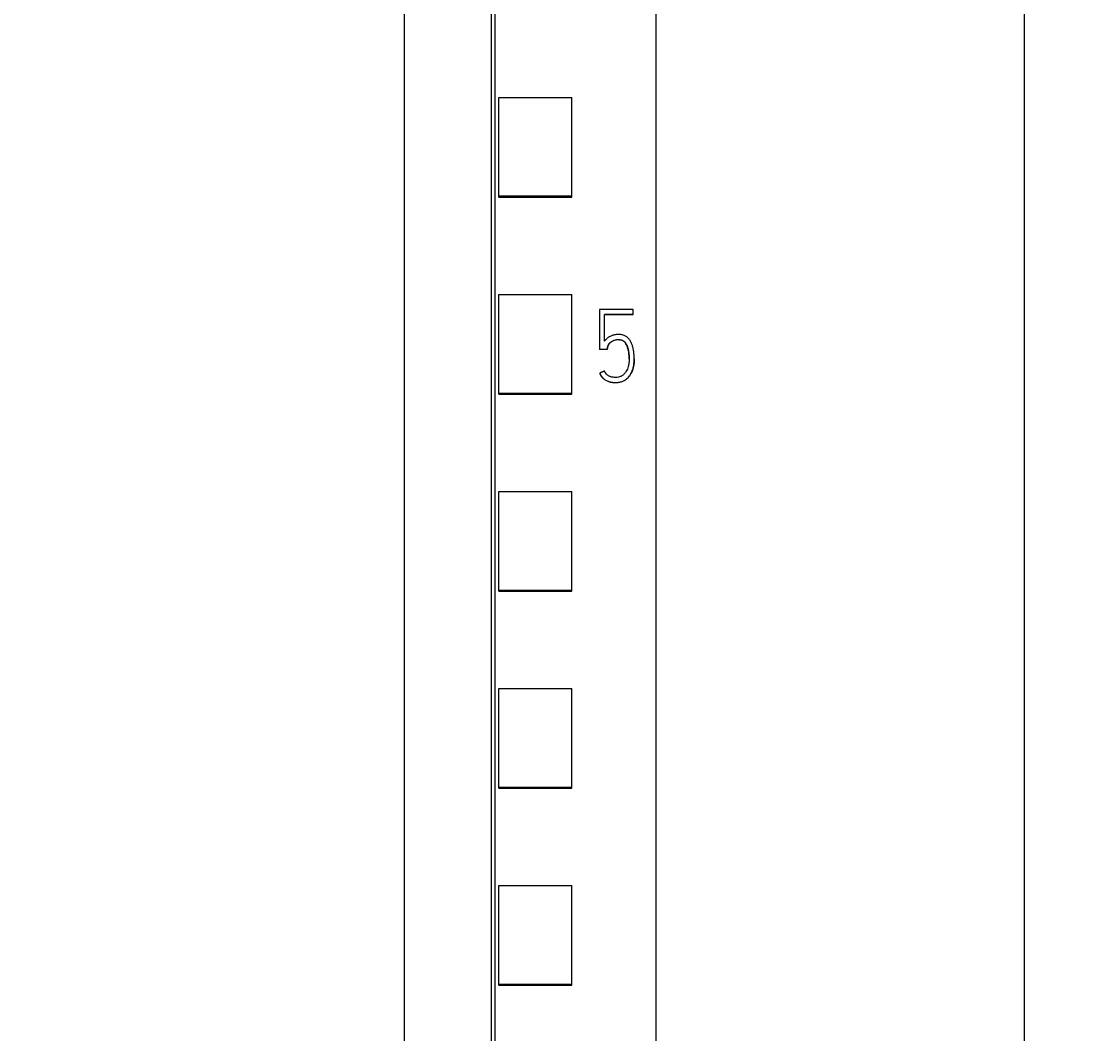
# Model space of a CAD drawing. Header units: millimetres. Extents: x 0 to 594, y 0 to 420.
# Drawn here: x 274.74 to 303.74, y 320.41 to 348.17 of the extents above; entities that cross this region are included whole.
import ezdxf

# ---------------------------------------------------------------- set-up
doc = ezdxf.new("R2010")
doc.units = ezdxf.units.MM
doc.layers.add('1', color=7, linetype='Continuous')
doc.layers.add('106', color=7, linetype='Continuous')
doc.styles.add('latin_extended', font='simplex.shx')
doc.dimstyles.get("Standard").update_dxf_attribs({"dimtxt": 0.18, "dimasz": 0.18, "dimexe": 0.18, "dimexo": 0.0625, "dimgap": 0.09, "dimtad": 0, "dimtih": 1, "dimtoh": 1, "dimdec": 4, "dimzin": 0, "dimdsep": 46, "dimtxsty": 'Standard', "dimcen": 0.09, "dimadec": 0, "dimazin": 0, "dimtfac": 1, "dimtdec": 4, "dimtofl": 0, "dimtmove": 0, "dimatfit": 3, "dimfxl": 1, "dimtolj": 1, "dimtzin": 0, "dimarcsym": 0})

# ---------------------------------------------------------------- blocks, each defined once
blk = doc.blocks.new('_U1')
at = {"layer": '106', "color": 7, "lineweight": 13}
for p, q in [((287.140422, 378.20148), (303.740362, 378.20148)), ((302.240362, 378.20148), (302.240362, 231.20148)), ((290.541157, 231.20148), (303.740362, 231.20148))]:
    blk.add_line(p, q, dxfattribs=at)
at = {"layer": '106', "color": 7, "lineweight": 25}
for points in [[(302.240362, 378.20148), (302.701145, 374.701482), (301.779578, 374.701478)], [(302.240362, 231.20148), (301.779578, 234.701478), (302.701145, 234.701482)]]:
    blk.add_solid(points, dxfattribs=at)
at = {"layer": '106', "color": 7, "linetype": 'Continuous', "lineweight": 18, "insert": (301.854809, 301.777138), "char_height": 3.5, "attachment_point": 7, "rotation": 90, "line_spacing_factor": 0.963855, "style": 'latin_extended'}
blk.add_mtext('\\W0.6447;147', dxfattribs=at)

msp = doc.modelspace()

# ---------------------------------------------------------------- linework, layer by layer
at = {"layer": '1', "color": 7, "linetype": 'Continuous', "lineweight": 13}
for p, q in [((292.14, 365.882), (292.14, 252.464)), ((287.74, 254.786), (287.74, 363.601)), ((287.84, 343.38), (287.84, 346.082)), ((287.84, 346.082), (289.84, 346.082)), ((289.84, 343.38), (289.84, 346.082)), ((287.84, 343.38), (289.84, 343.38)), ((287.84, 343.35), (287.84, 343.38)), ((289.84, 343.35), (289.84, 343.38)), ((287.84, 343.35), (289.84, 343.35)), ((287.84, 337.978), (287.84, 340.681)), ((287.84, 340.681), (289.84, 340.681)), ((289.84, 337.978), (289.84, 340.681)), ((290.599, 340.272), (290.599, 339.177)), ((291.523, 340.272), (290.599, 340.272)), ((291.523, 340.134), (291.523, 340.272)), ((290.738, 339.399), (290.738, 340.134)), ((290.738, 340.134), (291.523, 340.134)), ((291.523, 340.127), (290.738, 340.127)), ((291.523, 340.134), (291.523, 340.127)), ((290.599, 339.177), (290.599, 339.171)), ((290.599, 339.177), (290.81, 339.177)), ((290.81, 339.171), (290.599, 339.171)), ((290.81, 339.177), (290.81, 339.171)), ((291.551, 338.913), (291.551, 338.919)), ((290.605, 338.523), (290.605, 338.516)), ((287.84, 337.978), (289.84, 337.978)), ((287.84, 337.951), (287.84, 337.978)), ((287.84, 337.951), (289.84, 337.951)), ((289.84, 337.951), (289.84, 337.978)), ((287.84, 332.577), (287.84, 335.279)), ((287.84, 335.279), (289.84, 335.279)), ((289.84, 332.577), (289.84, 335.279)), ((287.84, 332.551), (287.84, 332.577)), ((287.84, 332.577), (289.84, 332.577)), ((287.84, 332.551), (289.84, 332.551)), ((289.84, 332.551), (289.84, 332.577)), ((287.84, 327.175), (287.84, 329.877)), ((287.84, 329.877), (289.84, 329.877)), ((289.84, 327.175), (289.84, 329.877)), ((287.84, 327.175), (289.84, 327.175)), ((287.84, 327.151), (287.84, 327.175)), ((287.84, 327.151), (289.84, 327.151)), ((289.84, 327.151), (289.84, 327.175)), ((287.84, 321.774), (287.84, 324.476)), ((287.84, 324.476), (289.84, 324.476)), ((289.84, 321.774), (289.84, 324.476)), ((287.84, 321.751), (287.84, 321.774)), ((287.84, 321.774), (289.84, 321.774)), ((287.84, 321.751), (289.84, 321.751)), ((289.84, 321.751), (289.84, 321.774))]:
    msp.add_line(p, q, dxfattribs=at)
for points, knots in [([(287.64, 254.501), (287.64, 257.842), (287.64, 265.807), (287.64, 278.446), (287.64, 293.933), (287.64, 308.227), (287.64, 322.437), (287.64, 337.003), (287.64, 351.173), (287.64, 360.743), (287.64, 363.787)], [0, 0, 0, 0, 0.091483, 0.21812, 0.346206, 0.515858, 0.610111, 0.736264, 0.916066, 1, 1, 1, 1]), ([(285.24, 360.722), (285.24, 358.699), (285.24, 350.15), (285.24, 337.003), (285.24, 322.437), (285.24, 308.227), (285.24, 293.933), (285.24, 278.446), (285.24, 265.688), (285.24, 256.806), (285.24, 252.549), (285.24, 251.751)], [0, 0, 0, 0, 0.055935, 0.236292, 0.362833, 0.457376, 0.627551, 0.756032, 0.883059, 0.978086, 1, 1, 1, 1]), ([(290.605, 338.523), (290.617, 338.496), (290.631, 338.471), (290.655, 338.435), (290.663, 338.423), (290.682, 338.401), (290.692, 338.391), (290.714, 338.371), (290.725, 338.362), (290.748, 338.345), (290.76, 338.337), (290.785, 338.322), (290.798, 338.315), (290.824, 338.303), (290.838, 338.297), (290.866, 338.288), (290.88, 338.284), (290.908, 338.277), (290.922, 338.274), (290.951, 338.271), (290.966, 338.269), (290.988, 338.268), (290.995, 338.268), (291.01, 338.267), (291.017, 338.266), (291.039, 338.266), (291.054, 338.265), (291.083, 338.266), (291.097, 338.267), (291.127, 338.271), (291.141, 338.273), (291.17, 338.279), (291.184, 338.283), (291.226, 338.297), (291.253, 338.308), (291.292, 338.33), (291.304, 338.338), (291.328, 338.355), (291.339, 338.364), (291.361, 338.383), (291.372, 338.394), (291.392, 338.415), (291.401, 338.426), (291.428, 338.461), (291.444, 338.486), (291.465, 338.524), (291.472, 338.537), (291.484, 338.564), (291.49, 338.577), (291.506, 338.618), (291.515, 338.646), (291.53, 338.702), (291.536, 338.73), (291.542, 338.773), (291.544, 338.788), (291.547, 338.817), (291.548, 338.831), (291.55, 338.875), (291.551, 338.904), (291.55, 338.963), (291.548, 339.021), (291.542, 339.078), (291.535, 339.136), (291.53, 339.165), (291.521, 339.208), (291.517, 339.222), (291.509, 339.25), (291.505, 339.265), (291.491, 339.306), (291.481, 339.333), (291.461, 339.373), (291.454, 339.386), (291.439, 339.411), (291.431, 339.423), (291.406, 339.459), (291.387, 339.481), (291.342, 339.52), (291.317, 339.536), (291.278, 339.556), (291.264, 339.561), (291.236, 339.57), (291.222, 339.574), (291.193, 339.579), (291.178, 339.581), (291.148, 339.583), (291.134, 339.584), (291.104, 339.583), (291.09, 339.583), (291.06, 339.58), (291.046, 339.579), (291.017, 339.574), (291.003, 339.571), (290.974, 339.564), (290.96, 339.56), (290.932, 339.55), (290.918, 339.545), (290.892, 339.532), (290.879, 339.525), (290.853, 339.51), (290.841, 339.502), (290.818, 339.484), (290.806, 339.475), (290.785, 339.455), (290.775, 339.444), (290.755, 339.422), (290.746, 339.411), (290.738, 339.399)], [0, 0, 0, 0, 0.03125, 0.03125, 0.046875, 0.046875, 0.0625, 0.0625, 0.078125, 0.078125, 0.09375, 0.09375, 0.109375, 0.109375, 0.125, 0.125, 0.140625, 0.140625, 0.15625, 0.15625, 0.171875, 0.171875, 0.179687, 0.179687, 0.1875, 0.1875, 0.203125, 0.203125, 0.21875, 0.21875, 0.234375, 0.234375, 0.25, 0.25, 0.28125, 0.28125, 0.296875, 0.296875, 0.3125, 0.3125, 0.328125, 0.328125, 0.34375, 0.34375, 0.375, 0.375, 0.390625, 0.390625, 0.40625, 0.40625, 0.4375, 0.4375, 0.46875, 0.46875, 0.484375, 0.484375, 0.5, 0.5, 0.53125, 0.53125, 0.5625, 0.59375, 0.59375, 0.625, 0.625, 0.640625, 0.640625, 0.65625, 0.65625, 0.6875, 0.6875, 0.703125, 0.703125, 0.71875, 0.71875, 0.75, 0.75, 0.78125, 0.78125, 0.796875, 0.796875, 0.8125, 0.8125, 0.828125, 0.828125, 0.84375, 0.84375, 0.859375, 0.859375, 0.875, 0.875, 0.890625, 0.890625, 0.90625, 0.90625, 0.921875, 0.921875, 0.9375, 0.9375, 0.953125, 0.953125, 0.96875, 0.96875, 0.984375, 0.984375, 1, 1, 1, 1]), ([(290.81, 339.177), (290.811, 339.201), (290.814, 339.224), (290.823, 339.257), (290.827, 339.268), (290.836, 339.289), (290.841, 339.3), (290.853, 339.319), (290.86, 339.328), (290.872, 339.341), (290.876, 339.346), (290.884, 339.354), (290.888, 339.358), (290.909, 339.377), (290.928, 339.391), (290.958, 339.408), (290.969, 339.413), (290.99, 339.422), (291.001, 339.426), (291.034, 339.436), (291.057, 339.44), (291.092, 339.443), (291.104, 339.443), (291.127, 339.443), (291.138, 339.442), (291.173, 339.439), (291.196, 339.434), (291.223, 339.424), (291.228, 339.421), (291.239, 339.416), (291.244, 339.414), (291.258, 339.405), (291.268, 339.398), (291.28, 339.386), (291.285, 339.382), (291.292, 339.373), (291.304, 339.36), (291.314, 339.346), (291.326, 339.327), (291.332, 339.317), (291.342, 339.296), (291.347, 339.285), (291.36, 339.254), (291.368, 339.232), (291.381, 339.188), (291.386, 339.166), (291.393, 339.132), (291.395, 339.121), (291.399, 339.098), (291.404, 339.064), (291.407, 339.03), (291.41, 338.985), (291.41, 338.962), (291.411, 338.894), (291.41, 338.849), (291.403, 338.792), (291.401, 338.781), (291.397, 338.758), (291.395, 338.747), (291.387, 338.713), (291.381, 338.691), (291.366, 338.647), (291.358, 338.626), (291.337, 338.584), (291.325, 338.564), (291.299, 338.527), (291.284, 338.51), (291.259, 338.485), (291.25, 338.478), (291.232, 338.463), (291.223, 338.457), (291.203, 338.444), (291.193, 338.439), (291.172, 338.429), (291.161, 338.425), (291.127, 338.415), (291.105, 338.411), (291.07, 338.407), (291.058, 338.407), (291.035, 338.406), (291.024, 338.406), (290.989, 338.407), (290.966, 338.41), (290.932, 338.416), (290.921, 338.419), (290.898, 338.427), (290.887, 338.431), (290.866, 338.44), (290.856, 338.446), (290.836, 338.458), (290.826, 338.464), (290.799, 338.486), (290.782, 338.502), (290.761, 338.53), (290.754, 338.539), (290.742, 338.56), (290.737, 338.57), (290.732, 338.581)], [0, 0, 0, 0, 0.03125, 0.03125, 0.046875, 0.046875, 0.0625, 0.0625, 0.078125, 0.078125, 0.085937, 0.085937, 0.09375, 0.09375, 0.125, 0.125, 0.140625, 0.140625, 0.15625, 0.15625, 0.1875, 0.1875, 0.203125, 0.203125, 0.21875, 0.21875, 0.25, 0.25, 0.257812, 0.257812, 0.265625, 0.265625, 0.28125, 0.28125, 0.289062, 0.289062, 0.296875, 0.3125, 0.3125, 0.328125, 0.328125, 0.34375, 0.34375, 0.375, 0.375, 0.40625, 0.40625, 0.421875, 0.421875, 0.4375, 0.46875, 0.46875, 0.5, 0.5, 0.5625, 0.5625, 0.578125, 0.578125, 0.59375, 0.59375, 0.625, 0.625, 0.65625, 0.65625, 0.6875, 0.6875, 0.71875, 0.71875, 0.734375, 0.734375, 0.75, 0.75, 0.765625, 0.765625, 0.78125, 0.78125, 0.8125, 0.8125, 0.828125, 0.828125, 0.84375, 0.84375, 0.875, 0.875, 0.890625, 0.890625, 0.90625, 0.90625, 0.921875, 0.921875, 0.9375, 0.9375, 0.96875, 0.96875, 0.984375, 0.984375, 1, 1, 1, 1]), ([(291.411, 338.914), (291.411, 338.919), (291.411, 338.924), (291.411, 338.952), (291.41, 338.975), (291.407, 339.02), (291.405, 339.043), (291.397, 339.11), (291.388, 339.155), (291.369, 339.222), (291.362, 339.244), (291.344, 339.286), (291.334, 339.307), (291.316, 339.336), (291.31, 339.346), (291.295, 339.364), (291.287, 339.373), (291.271, 339.389), (291.261, 339.396), (291.247, 339.406), (291.242, 339.409), (291.231, 339.414), (291.226, 339.416), (291.21, 339.423), (291.198, 339.426), (291.176, 339.431), (291.164, 339.433), (291.141, 339.436), (291.129, 339.437), (291.106, 339.437), (291.094, 339.437), (291.071, 339.435), (291.06, 339.433), (291.037, 339.429), (291.003, 339.422), (290.971, 339.408), (290.94, 339.391), (290.93, 339.385), (290.911, 339.372), (290.902, 339.365), (290.885, 339.349), (290.876, 339.341), (290.865, 339.328), (290.861, 339.323), (290.854, 339.314), (290.851, 339.309), (290.842, 339.294), (290.836, 339.284), (290.827, 339.263), (290.823, 339.251), (290.814, 339.218), (290.811, 339.195), (290.81, 339.171)], [0, 0, 0, 0, 0.013624, 0.013624, 0.075273, 0.075273, 0.136921, 0.136921, 0.260218, 0.260218, 0.321867, 0.321867, 0.383515, 0.383515, 0.414339, 0.414339, 0.445164, 0.445164, 0.475988, 0.475988, 0.4914, 0.4914, 0.506812, 0.506812, 0.537636, 0.537636, 0.568461, 0.568461, 0.599285, 0.599285, 0.630109, 0.630109, 0.660933, 0.660933, 0.691758, 0.753406, 0.753406, 0.78423, 0.78423, 0.815055, 0.815055, 0.845879, 0.845879, 0.861291, 0.861291, 0.876703, 0.876703, 0.907527, 0.907527, 0.938352, 0.938352, 1, 1, 1, 1]), ([(291.551, 338.913), (291.551, 338.892), (291.55, 338.87), (291.548, 338.82), (291.545, 338.791), (291.539, 338.748), (291.537, 338.734), (291.531, 338.705), (291.528, 338.691), (291.518, 338.648), (291.509, 338.62), (291.488, 338.566), (291.476, 338.539), (291.449, 338.487), (291.433, 338.462), (291.407, 338.427), (291.398, 338.416), (291.378, 338.394), (291.368, 338.383), (291.335, 338.354), (291.311, 338.336), (291.274, 338.314), (291.261, 338.307), (291.234, 338.294), (291.22, 338.289), (291.179, 338.274), (291.15, 338.268), (291.106, 338.262), (291.091, 338.261), (291.062, 338.259), (291.047, 338.259), (291.018, 338.26), (291.003, 338.261), (290.974, 338.263), (290.959, 338.264), (290.93, 338.267), (290.916, 338.269), (290.887, 338.276), (290.872, 338.28), (290.844, 338.289), (290.831, 338.294), (290.804, 338.306), (290.791, 338.312), (290.765, 338.327), (290.753, 338.336), (290.729, 338.353), (290.717, 338.362), (290.695, 338.382), (290.685, 338.392), (290.665, 338.414), (290.656, 338.426), (290.631, 338.463), (290.617, 338.489), (290.605, 338.516)], [0, 0, 0, 0, 0.044434, 0.044434, 0.104157, 0.104157, 0.134018, 0.134018, 0.16388, 0.16388, 0.223602, 0.223602, 0.283325, 0.283325, 0.343048, 0.343048, 0.37291, 0.37291, 0.402771, 0.402771, 0.462494, 0.462494, 0.492355, 0.492355, 0.522217, 0.522217, 0.58194, 0.58194, 0.611801, 0.611801, 0.641663, 0.641663, 0.671524, 0.671524, 0.701386, 0.701386, 0.731247, 0.731247, 0.761108, 0.761108, 0.79097, 0.79097, 0.820831, 0.820831, 0.850693, 0.850693, 0.880554, 0.880554, 0.910416, 0.910416, 0.940277, 0.940277, 1, 1, 1, 1])]:
    msp.add_open_spline(points, degree=3, knots=knots, dxfattribs=at)
msp.add_rational_spline([(290.732, 338.581), (290.668, 338.552), (290.605, 338.523)], [0.500000038028, 0.499999961972, 0.500000038028], degree=2, dxfattribs=at)

# ---------------------------------------------------------------- dimensions: what is measured, and where the dimension line sits
at = {"layer": '106', "color": 7, "linetype": 'Continuous', "lineweight": 18}
dim = msp.add_linear_dim(base=(302.24, 231.201), p1=(274.74, 378.201), p2=(274.911, 231.201), angle=90, dimstyle='Standard', override={"dimtxt": 3.5, "dimasz": 3.5, "dimexe": 1.5, "dimexo": 0, "dimgap": 1.75, "dimtad": 1, "dimtih": 0, "dimtoh": 0, "dimdec": 1, "dimlfac": 1, "dimzin": 8, "dimdsep": 44, "dimlunit": 2, "dimtxsty": 'latin_extended', "dimsah": 1, "dimse1": 0, "dimse2": 0, "dimsd1": 0, "dimsd2": 0, "dimclrd": 7, "dimclre": 7, "dimclrt": 7, "dimtol": 0, "dimtm": -0.2, "dimtfac": 0.714286, "dimtdec": 2, "dimtofl": 1, "dimtmove": 0, "dimtzin": 8, "dimlwd": 13, "dimlwe": 13}, dxfattribs=at)
dim.commit()
dim.dimension.update_dxf_attribs({"geometry": '_U1', "text_midpoint": (302.24, 304.701), "dimtype": 160})

doc.saveas('drawing.dxf')
